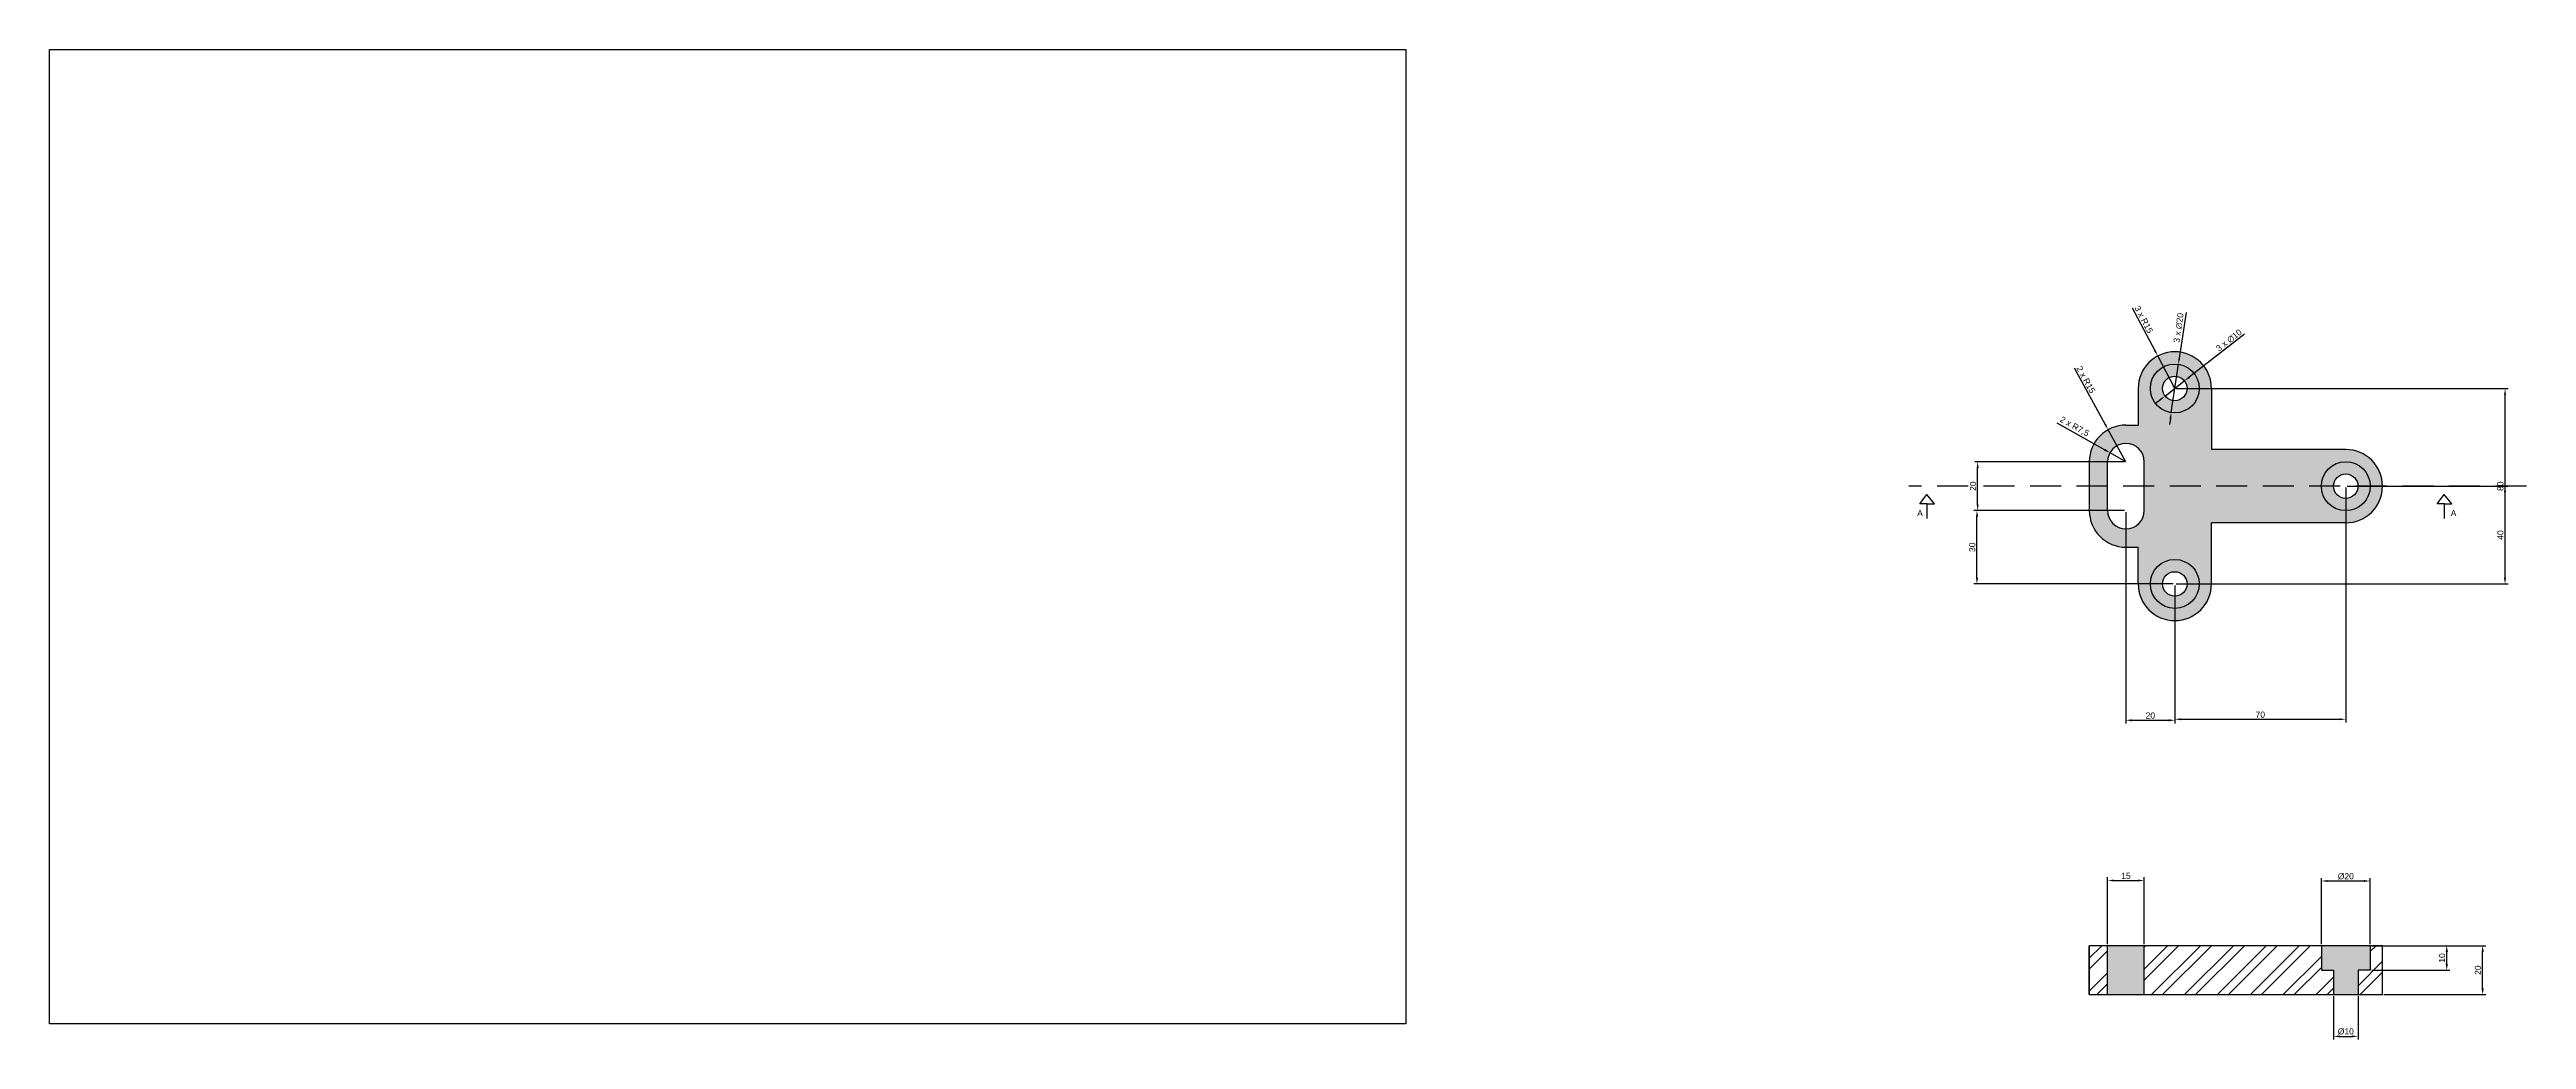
# Model space of a CAD drawing. Header units: millimetres. Extents: x 500 to 1514, y 494 to 899.
import ezdxf

# ---------------------------------------------------------------- set-up
doc = ezdxf.new("R2010")
doc.units = ezdxf.units.MM
doc.linetypes.add('DASHED', pattern=[19.05, 12.7, -6.35])
doc.styles.get("Standard").update_dxf_attribs({"font": 'arial.ttf'})
doc.dimstyles.new('ISO-25', dxfattribs={"dimtxt": 2.5, "dimasz": 2.5, "dimexe": 1.25, "dimexo": 0.625, "dimtad": 1, "dimtxsty": 'Standard', "dimcen": 2.5, "dimadec": 0, "dimazin": 0, "dimtfac": 1, "dimtmove": 0, "dimatfit": 3, "dimfxl": 1, "dimarcsym": 0})
picture_1 = doc.add_image_def('image1.png', size_in_pixel=(1263, 907))

# ---------------------------------------------------------------- blocks, each defined once
blk = doc.blocks.new('*D2')
at = {"color": 0, "lineweight": -2, "transparency": 16777216}
for p, q in [((1349.4, 730), (1288.1, 730)), ((1289.3, 712.5), (1289.3, 727.5)), ((1349.4, 710), (1288.1, 710))]:
    blk.add_line(p, q, dxfattribs=at)
at = {"color": 0, "transparency": 16777216}
for points in [[(1288.9, 727.5), (1289.7, 727.5), (1289.3, 730)], [(1288.9, 712.5), (1289.7, 712.5), (1289.3, 710)]]:
    blk.add_solid(points, dxfattribs=at)
at = {"layer": 'Defpoints', "color": 0, "transparency": 16777216}
for p in [(1289.3, 730), (1350, 730), (1350, 710)]:
    blk.add_point(p, dxfattribs=at)
at = {"color": 0, "transparency": 16777216, "insert": (1287.4, 720), "char_height": 2.5, "attachment_point": 5, "rotation": 90}
blk.add_mtext('20', dxfattribs=at)
blk = doc.blocks.new('*D3')
at = {"color": 0, "lineweight": -2, "transparency": 16777216}
for p, q in [((1349.4, 710), (1287.8, 710)), ((1289, 682.5), (1289, 707.5)), ((1369.4, 680), (1287.8, 680))]:
    blk.add_line(p, q, dxfattribs=at)
at = {"color": 0, "transparency": 16777216}
for points in [[(1288.6, 707.5), (1289.5, 707.5), (1289, 710)], [(1288.6, 682.5), (1289.5, 682.5), (1289, 680)]]:
    blk.add_solid(points, dxfattribs=at)
at = {"layer": 'Defpoints', "color": 0, "transparency": 16777216}
for p in [(1289, 710), (1350, 710), (1370, 680)]:
    blk.add_point(p, dxfattribs=at)
at = {"color": 0, "transparency": 16777216, "insert": (1287.1, 695), "char_height": 2.5, "attachment_point": 5, "rotation": 90}
blk.add_mtext('30', dxfattribs=at)
blk = doc.blocks.new('*D4')
at = {"color": 0, "lineweight": -2, "transparency": 16777216}
for p, q in [((1350, 709.4), (1350, 622.9)), ((1370, 679.4), (1370, 622.9)), ((1352.5, 624.2), (1367.5, 624.2))]:
    blk.add_line(p, q, dxfattribs=at)
at = {"color": 0, "transparency": 16777216}
for points in [[(1352.5, 624.6), (1352.5, 623.7), (1350, 624.2)], [(1367.5, 624.6), (1367.5, 623.7), (1370, 624.2)]]:
    blk.add_solid(points, dxfattribs=at)
at = {"layer": 'Defpoints', "color": 0, "transparency": 16777216}
for p in [(1350, 710), (1370, 680), (1370, 624.2)]:
    blk.add_point(p, dxfattribs=at)
at = {"color": 0, "transparency": 16777216, "insert": (1360, 626.1), "char_height": 2.5, "attachment_point": 5}
blk.add_mtext('20', dxfattribs=at)
blk = doc.blocks.new('*D5')
at = {"color": 0, "lineweight": -2, "transparency": 16777216}
for p, q in [((1440, 719.4), (1440, 623.3)), ((1370, 679.4), (1370, 623.3)), ((1372.5, 624.6), (1437.5, 624.6))]:
    blk.add_line(p, q, dxfattribs=at)
at = {"color": 0, "transparency": 16777216}
for points in [[(1372.5, 625), (1372.5, 624.2), (1370, 624.6)], [(1437.5, 625), (1437.5, 624.2), (1440, 624.6)]]:
    blk.add_solid(points, dxfattribs=at)
at = {"layer": 'Defpoints', "color": 0, "transparency": 16777216}
for p in [(1440, 720), (1370, 680), (1440, 624.6)]:
    blk.add_point(p, dxfattribs=at)
at = {"color": 0, "transparency": 16777216, "insert": (1405, 626.5), "char_height": 2.5, "attachment_point": 5}
blk.add_mtext('70', dxfattribs=at)
blk = doc.blocks.new('*D6')
at = {"color": 0, "lineweight": -2, "transparency": 16777216}
for p, q in [((1440.6, 720), (1506.4, 720)), ((1505.2, 682.5), (1505.2, 717.5)), ((1370.6, 680), (1506.4, 680))]:
    blk.add_line(p, q, dxfattribs=at)
at = {"color": 0, "transparency": 16777216}
for points in [[(1504.7, 717.5), (1505.6, 717.5), (1505.2, 720)], [(1504.7, 682.5), (1505.6, 682.5), (1505.2, 680)]]:
    blk.add_solid(points, dxfattribs=at)
at = {"layer": 'Defpoints', "color": 0, "transparency": 16777216}
for p in [(1440, 720), (1505.2, 720), (1370, 680)]:
    blk.add_point(p, dxfattribs=at)
at = {"color": 0, "transparency": 16777216, "insert": (1503.3, 700), "char_height": 2.5, "attachment_point": 5, "rotation": 90}
blk.add_mtext('40', dxfattribs=at)
blk = doc.blocks.new('*D7')
at = {"color": 0, "lineweight": -2, "transparency": 16777216}
for p, q in [((1370.6, 760), (1506.5, 760)), ((1505.2, 682.5), (1505.2, 757.5)), ((1370.6, 680), (1506.5, 680))]:
    blk.add_line(p, q, dxfattribs=at)
at = {"color": 0, "transparency": 16777216}
for points in [[(1504.8, 757.5), (1505.6, 757.5), (1505.2, 760)], [(1504.8, 682.5), (1505.6, 682.5), (1505.2, 680)]]:
    blk.add_solid(points, dxfattribs=at)
at = {"layer": 'Defpoints', "color": 0, "transparency": 16777216}
for p in [(1370, 760), (1505.2, 760), (1370, 680)]:
    blk.add_point(p, dxfattribs=at)
at = {"color": 0, "transparency": 16777216, "insert": (1503.3, 720), "char_height": 2.5, "attachment_point": 5, "rotation": 90}
blk.add_mtext('80', dxfattribs=at)
blk = doc.blocks.new('*D8')
at = {"color": 0, "lineweight": -2, "transparency": 16777216}
for p, q in [((1321.7, 745.9), (1341.3, 734.9)), ((1350, 730), (1343.5, 733.7))]:
    blk.add_line(p, q, dxfattribs=at)
at = {"color": 0, "transparency": 16777216}
blk.add_solid([(1341.5, 735.3), (1341.1, 734.5), (1343.5, 733.7)], dxfattribs=at)
at = {"layer": 'Defpoints', "color": 0, "transparency": 16777216}
for p in [(1343.5, 733.7), (1350, 730)]:
    blk.add_point(p, dxfattribs=at)
at = {"color": 0, "transparency": 16777216, "insert": (1328.9, 744.3), "char_height": 2.5, "attachment_point": 5, "rotation": 330.6372}
blk.add_mtext('2 x R7,5', dxfattribs=at)
blk = doc.blocks.new('*D9')
at = {"color": 0, "lineweight": -2, "transparency": 16777216}
for p, q in [((1328.8, 768.4), (1341.5, 745.3)), ((1350, 730), (1342.7, 743.1))]:
    blk.add_line(p, q, dxfattribs=at)
at = {"color": 0, "transparency": 16777216}
blk.add_solid([(1341.9, 745.5), (1341.2, 745.1), (1342.7, 743.1)], dxfattribs=at)
at = {"layer": 'Defpoints', "color": 0, "transparency": 16777216}
for p in [(1342.7, 743.1), (1350, 730)]:
    blk.add_point(p, dxfattribs=at)
at = {"color": 0, "transparency": 16777216, "insert": (1333.6, 763.6), "char_height": 2.5, "attachment_point": 5, "rotation": 298.9116}
blk.add_mtext('2 x R15', dxfattribs=at)
blk = doc.blocks.new('*D10')
at = {"color": 0, "lineweight": -2, "transparency": 16777216}
for p, q in [((1352.6, 793), (1361.8, 775.5)), ((1370, 760), (1363, 773.3))]:
    blk.add_line(p, q, dxfattribs=at)
at = {"color": 0, "transparency": 16777216}
blk.add_solid([(1362.2, 775.7), (1361.5, 775.3), (1363, 773.3)], dxfattribs=at)
at = {"layer": 'Defpoints', "color": 0, "transparency": 16777216}
for p in [(1363, 773.3), (1370, 760)]:
    blk.add_point(p, dxfattribs=at)
at = {"color": 0, "transparency": 16777216, "insert": (1357.3, 788.2), "char_height": 2.5, "attachment_point": 5, "rotation": 297.7942}
blk.add_mtext('3 x R15', dxfattribs=at)
blk = doc.blocks.new('*D11')
at = {"color": 0, "lineweight": -2, "transparency": 16777216}
for p, q in [((1398.6, 782.2), (1375.9, 764.6)), ((1366.1, 756.9), (1373.9, 763.1)), ((1364.1, 755.4), (1362.1, 753.9))]:
    blk.add_line(p, q, dxfattribs=at)
at = {"color": 0, "transparency": 16777216}
for points in [[(1375.7, 764.9), (1376.2, 764.3), (1373.9, 763.1)], [(1363.8, 755.7), (1364.3, 755.1), (1366.1, 756.9)]]:
    blk.add_solid(points, dxfattribs=at)
at = {"layer": 'Defpoints', "color": 0, "transparency": 16777216}
for p in [(1373.9, 763.1), (1366.1, 756.9)]:
    blk.add_point(p, dxfattribs=at)
at = {"color": 0, "transparency": 16777216, "insert": (1392.2, 779.7), "char_height": 2.5, "attachment_point": 5, "rotation": 37.8545}
blk.add_mtext('3 x ∅10', dxfattribs=at)
blk = doc.blocks.new('*D12')
at = {"color": 0, "lineweight": -2, "transparency": 16777216}
for p, q in [((1374.6, 791.1), (1371.8, 772.4)), ((1368.5, 750.1), (1371.5, 769.9)), ((1368.2, 747.6), (1367.8, 745.2))]:
    blk.add_line(p, q, dxfattribs=at)
at = {"color": 0, "transparency": 16777216}
for points in [[(1371.4, 772.4), (1372.2, 772.3), (1371.5, 769.9)], [(1367.8, 747.7), (1368.6, 747.6), (1368.5, 750.1)]]:
    blk.add_solid(points, dxfattribs=at)
at = {"layer": 'Defpoints', "color": 0, "transparency": 16777216}
for p in [(1371.5, 769.9), (1368.5, 750.1)]:
    blk.add_point(p, dxfattribs=at)
at = {"color": 0, "transparency": 16777216, "insert": (1371.6, 784.8), "char_height": 2.5, "attachment_point": 5, "rotation": 81.6612}
blk.add_mtext('3 x ∅20', dxfattribs=at)
blk = doc.blocks.new('*D13')
at = {"color": 0, "lineweight": -2, "transparency": 16777216}
for p, q in [((1435, 511.3), (1435, 493.5)), ((1445, 511.3), (1445, 493.5)), ((1437.5, 494.8), (1442.5, 494.8))]:
    blk.add_line(p, q, dxfattribs=at)
at = {"color": 0, "transparency": 16777216}
for points in [[(1437.5, 495.2), (1437.5, 494.4), (1435, 494.8)], [(1442.5, 495.2), (1442.5, 494.4), (1445, 494.8)]]:
    blk.add_solid(points, dxfattribs=at)
at = {"layer": 'Defpoints', "color": 0, "transparency": 16777216}
for p in [(1435, 511.9), (1445, 511.9), (1445, 494.8)]:
    blk.add_point(p, dxfattribs=at)
at = {"color": 0, "transparency": 16777216, "insert": (1440, 496.8), "char_height": 2.5, "attachment_point": 5}
blk.add_mtext('%%C10', dxfattribs=at)
blk = doc.blocks.new('*D14')
at = {"color": 0, "lineweight": -2, "transparency": 16777216}
for p, q in [((1455.6, 531.9), (1497.3, 531.9)), ((1496, 514.4), (1496, 529.4)), ((1455.6, 511.9), (1497.3, 511.9))]:
    blk.add_line(p, q, dxfattribs=at)
at = {"color": 0, "transparency": 16777216}
for points in [[(1495.6, 529.4), (1496.5, 529.4), (1496, 531.9)], [(1495.6, 514.4), (1496.5, 514.4), (1496, 511.9)]]:
    blk.add_solid(points, dxfattribs=at)
at = {"layer": 'Defpoints', "color": 0, "transparency": 16777216}
for p in [(1455, 531.9), (1496, 531.9), (1455, 511.9)]:
    blk.add_point(p, dxfattribs=at)
at = {"color": 0, "transparency": 16777216, "insert": (1494.1, 521.9), "char_height": 2.5, "attachment_point": 5, "rotation": 90}
blk.add_mtext('20', dxfattribs=at)
blk = doc.blocks.new('*D15')
at = {"color": 0, "lineweight": -2, "transparency": 16777216}
for p, q in [((1450.6, 531.9), (1482.6, 531.9)), ((1481.3, 524.4), (1481.3, 529.4)), ((1450.6, 521.9), (1482.6, 521.9))]:
    blk.add_line(p, q, dxfattribs=at)
at = {"color": 0, "transparency": 16777216}
for points in [[(1480.9, 529.4), (1481.8, 529.4), (1481.3, 531.9)], [(1480.9, 524.4), (1481.8, 524.4), (1481.3, 521.9)]]:
    blk.add_solid(points, dxfattribs=at)
at = {"layer": 'Defpoints', "color": 0, "transparency": 16777216}
for p in [(1450, 531.9), (1481.3, 531.9), (1450, 521.9)]:
    blk.add_point(p, dxfattribs=at)
at = {"color": 0, "transparency": 16777216, "insert": (1479.4, 526.9), "char_height": 2.5, "attachment_point": 5, "rotation": 90}
blk.add_mtext('10', dxfattribs=at)
blk = doc.blocks.new('*D16')
at = {"color": 0, "lineweight": -2, "transparency": 16777216}
for p, q in [((1430, 532.5), (1430, 559.6)), ((1432.5, 558.4), (1447.5, 558.4)), ((1450, 532.5), (1450, 559.6))]:
    blk.add_line(p, q, dxfattribs=at)
at = {"color": 0, "transparency": 16777216}
for points in [[(1432.5, 558.8), (1432.5, 558), (1430, 558.4)], [(1447.5, 558.8), (1447.5, 558), (1450, 558.4)]]:
    blk.add_solid(points, dxfattribs=at)
at = {"layer": 'Defpoints', "color": 0, "transparency": 16777216}
for p in [(1450, 558.4), (1430, 531.9), (1450, 531.9)]:
    blk.add_point(p, dxfattribs=at)
at = {"color": 0, "transparency": 16777216, "insert": (1440, 560.3), "char_height": 2.5, "attachment_point": 5}
blk.add_mtext('%%C20', dxfattribs=at)
blk = doc.blocks.new('*D17')
at = {"color": 0, "lineweight": -2, "transparency": 16777216}
for p, q in [((1342.5, 532.5), (1342.5, 559.9)), ((1345, 558.6), (1355, 558.6)), ((1357.5, 532.5), (1357.5, 559.9))]:
    blk.add_line(p, q, dxfattribs=at)
at = {"color": 0, "transparency": 16777216}
for points in [[(1345, 559), (1345, 558.2), (1342.5, 558.6)], [(1355, 559), (1355, 558.2), (1357.5, 558.6)]]:
    blk.add_solid(points, dxfattribs=at)
at = {"layer": 'Defpoints', "color": 0, "transparency": 16777216}
for p in [(1357.5, 558.6), (1342.5, 531.9), (1357.5, 531.9)]:
    blk.add_point(p, dxfattribs=at)
at = {"color": 0, "transparency": 16777216, "insert": (1350, 560.5), "char_height": 2.5, "attachment_point": 5}
blk.add_mtext('15', dxfattribs=at)

msp = doc.modelspace()

# ---------------------------------------------------------------- hatches: boundary and pattern name
at = {"true_color": 0x139b48}
h = msp.add_hatch(color=114, dxfattribs=at)
h.dxf.hatch_style = 1
h.paths.add_polyline_path([(1440, 735), (1385, 735), (1385, 760, 1), (1355, 760), (1355, 745), (1350, 745, 0.41421356), (1335, 730), (1335, 710, 0.41421356), (1350, 695), (1355, 695), (1355, 680, 1), (1385, 680), (1385, 705), (1440, 705, 1)])
h.paths.add_polyline_path([(1450, 720, -1), (1430, 720, -1)], flags=0)
h.paths.add_polyline_path([(1445, 720, -1), (1435, 720, -1)], flags=0)
h.paths.add_polyline_path([(1360, 760, -1), (1380, 760, -1)], flags=16)
h.paths.add_polyline_path([(1380, 680, -1), (1360, 680, -1)], flags=16)
h.paths.add_polyline_path([(1365, 760, -1), (1375, 760, -1)], flags=0)
h.paths.add_polyline_path([(1357.5, 710, -1), (1342.5, 710), (1342.5, 730, -1), (1357.5, 730)], flags=16)
h.paths.add_polyline_path([(1375, 680, -1), (1365, 680, -1)], flags=0)
h.paths.add_polyline_path([(1360, 680, 1), (1380, 680, 1)], flags=0)
h.paths.add_polyline_path([(1430, 720, 1), (1450, 720, 1)], flags=16)
h = msp.add_hatch(color=114, dxfattribs=at)
h.dxf.hatch_style = 1
h.paths.add_polyline_path([(1380, 760, 1), (1360, 760, 1)])
h.paths.add_polyline_path([(1365, 760, -1), (1375, 760, -1)], flags=16)
h.paths.add_polyline_path([(1450, 720, 1), (1430, 720, 1)])
h.paths.add_polyline_path([(1435, 720, -1), (1445, 720, -1)], flags=16)
h.paths.add_polyline_path([(1360, 680, 1), (1380, 680, 1)])
h.paths.add_polyline_path([(1375, 680, -1), (1365, 680, -1)], flags=16)
at = {"true_color": 0x000000}
h = msp.add_hatch(dxfattribs=at)
h.set_pattern_fill('ANSI32', color=18)
h.paths.add_polyline_path([(1430, 531.892), (1357.5, 531.892), (1357.5, 511.892), (1435, 511.892), (1435, 521.892), (1430, 521.892)])
h.paths.add_polyline_path([(1342.5, 531.892), (1335, 531.892), (1335, 511.892), (1342.5, 511.892)])
h.paths.add_polyline_path([(1455, 531.892), (1450, 531.892), (1450, 521.892), (1445, 521.892), (1445, 511.892), (1455, 511.892)])
at = {"true_color": 0xc8c92d}
h = msp.add_hatch(color=52, dxfattribs=at)
h.dxf.hatch_style = 1
h.set_gradient(color1=(19, 103, 52), color2=(19, 155, 72), name='CYLINDER')
h.paths.add_polyline_path([(1357.5, 531.892), (1342.5, 531.892), (1342.5, 511.892), (1357.5, 511.892)])
h = msp.add_hatch(color=52, dxfattribs=at)
h.dxf.hatch_style = 1
h.set_gradient(color1=(19, 103, 52), color2=(19, 155, 72), name='CYLINDER')
h.paths.add_polyline_path([(1450, 531.892), (1430, 531.892), (1430, 521.892), (1435, 521.892), (1435, 511.892), (1445, 511.892), (1445, 521.892), (1450, 521.892)])

# ---------------------------------------------------------------- linework, layer by layer
for p, q in [((1355, 760), (1355, 744.883)), ((1385, 760), (1385, 735)), ((1350, 745), (1355, 745)), ((1440, 735), (1385, 735)), ((1335, 730), (1335, 710)), ((1342.5, 710), (1342.5, 730)), ((1357.5, 710), (1357.5, 730)), ((1440, 705), (1385, 705)), ((1385, 680), (1385, 705)), ((1350, 695), (1355, 695)), ((1355, 680), (1355, 695)), ((1335, 511.892), (1335, 531.892)), ((1455, 511.892), (1455, 531.892))]:
    msp.add_line(p, q)
at = {"color": 141, "linetype": 'DASHED', "true_color": 0xadddf7}
msp.add_line((1513.959, 720), (1261.062, 720), dxfattribs=at)
at = {"color": 141, "true_color": 0xadddf7}
for p, q in [((1265.609, 712.784), (1268.445, 716.549)), ((1268.609, 712.784), (1265.609, 712.784)), ((1271.609, 712.784), (1268.445, 716.549)), ((1268.609, 706.784), (1268.609, 712.784)), ((1268.609, 712.784), (1271.609, 712.784)), ((1477.396, 712.784), (1480.232, 716.549)), ((1480.396, 712.784), (1477.396, 712.784)), ((1483.396, 712.784), (1480.232, 716.549)), ((1480.396, 706.784), (1480.396, 712.784)), ((1480.396, 712.784), (1483.396, 712.784))]:
    msp.add_line(p, q, dxfattribs=at)
at = {"color": 52, "true_color": 0xc8c92d}
for p, q in [((1455, 531.892), (1335, 531.892)), ((1335, 531.892), (1335, 511.892)), ((1430, 531.892), (1430, 521.892)), ((1450, 531.892), (1450, 521.892)), ((1455, 511.892), (1455, 531.892)), ((1430, 521.892), (1435, 521.892)), ((1435, 521.892), (1435, 511.892)), ((1450, 521.892), (1445, 521.892)), ((1445, 521.892), (1445, 511.892)), ((1335, 511.892), (1455, 511.892))]:
    msp.add_line(p, q, dxfattribs=at)
at = {"color": 55, "true_color": 0x999b37}
for p, q in [((1342.5, 511.892), (1342.5, 531.892)), ((1357.5, 511.892), (1357.5, 531.892))]:
    msp.add_line(p, q, dxfattribs=at)
for centre, radius in [((1370, 760), 10), ((1370, 760), 5), ((1440, 720), 10), ((1440, 720), 5), ((1370, 680), 10), ((1370, 680), 5)]:
    msp.add_circle(centre, radius)
for centre, radius, start, end in [((1370, 760), 15, 0, 180), ((1350, 730), 15, 90, 180), ((1350, 730), 7.5, 0, 180), ((1440, 720), 15, 270, 90), ((1350, 710), 15, 180, 270), ((1350, 710), 7.5, 180, 0), ((1370, 680), 15, 180, 0)]:
    msp.add_arc(centre, radius, start, end)

# ---------------------------------------------------------------- texts
at = {"color": 141, "true_color": 0xadddf7, "char_height": 2.5, "attachment_point": 1}
for insert in [(1264.55, 710.228), (1482.937, 710.228)]:
    msp.add_mtext_dynamic_manual_height_columns('A', width=2.82359, gutter_width=12.5, heights=[0], dxfattribs=dict(at, insert=insert))

# ---------------------------------------------------------------- dimensions: what is measured, and where the dimension line sits
for center, mpoint, text, picture, middle in [((1370, 760), (1363.006, 773.269), '3 x <>', '*D10', (1355.626, 787.268)), ((1350, 730), (1342.748, 743.13), '2 x <>', '*D9', (1331.945, 762.69)), ((1350, 730), (1343.464, 733.678), '2 x <>', '*D8', (1327.851, 742.462))]:
    dim = msp.add_radius_dim(center=center, mpoint=mpoint, text=text, dimstyle='ISO-25')
    dim.commit()
    dim.dimension.update_dxf_attribs({"geometry": picture, "text_midpoint": middle, "dimtype": 164})
for p1, p2, picture, middle in [((1368.55, 750.106), (1371.45, 769.894), '*D12', (1373.597, 784.541)), ((1366.052, 756.932), (1373.948, 763.068), '*D11', (1393.388, 778.177))]:
    dim = msp.add_diameter_dim_2p(p1=p1, p2=p2, text='3 x <>', dimstyle='ISO-25')
    dim.commit()
    dim.dimension.update_dxf_attribs({"geometry": picture, "text_midpoint": middle, "dimtype": 163})
for base, p1, p2, picture, middle in [((1505.219, 760), (1370, 680), (1370, 760), '*D7', (1503.317, 720)), ((1289.314, 730), (1350, 710), (1350, 730), '*D2', (1287.412, 720)), ((1505.16, 720), (1370, 680), (1440, 720), '*D6', (1503.259, 700)), ((1289.038, 710), (1370, 680), (1350, 710), '*D3', (1287.135, 695))]:
    dim = msp.add_linear_dim(base=base, p1=p1, p2=p2, angle=90, dimstyle='ISO-25')
    dim.commit()
    dim.dimension.update_dxf_attribs({"geometry": picture, "text_midpoint": middle})
for base, p1, p2, picture, middle in [((1440, 624.591), (1370, 680), (1440, 720), '*D5', (1405, 626.493)), ((1370, 624.162), (1350, 710), (1370, 680), '*D4', (1360, 626.063))]:
    dim = msp.add_linear_dim(base=base, p1=p1, p2=p2, dimstyle='ISO-25')
    dim.commit()
    dim.dimension.update_dxf_attribs({"geometry": picture, "text_midpoint": middle})
at = {"color": 52, "true_color": 0xc8c92d}
dim = msp.add_linear_dim(base=(1357.5, 558.613), p1=(1342.5, 531.892), p2=(1357.5, 531.892), dimstyle='ISO-25', dxfattribs=at)
dim.commit()
dim.dimension.update_dxf_attribs({"geometry": '*D17', "text_midpoint": (1350, 560.515)})
for base, p1, p2, picture, middle in [((1450, 558.378), (1430, 531.892), (1450, 531.892), '*D16', (1440, 560.349)), ((1445, 494.789), (1435, 511.892), (1445, 511.892), '*D13', (1440, 496.761))]:
    dim = msp.add_linear_dim(base=base, p1=p1, p2=p2, text='%%C<>', dimstyle='ISO-25', dxfattribs=at)
    dim.commit()
    dim.dimension.update_dxf_attribs({"geometry": picture, "text_midpoint": middle})
for base, p1, p2, picture, middle in [((1481.334, 531.892), (1450, 521.892), (1450, 531.892), '*D15', (1479.433, 526.892)), ((1496.042, 531.892), (1455, 511.892), (1455, 531.892), '*D14', (1494.141, 521.892))]:
    dim = msp.add_linear_dim(base=base, p1=p1, p2=p2, angle=90, dimstyle='ISO-25', dxfattribs=at)
    dim.commit()
    dim.dimension.update_dxf_attribs({"geometry": picture, "text_midpoint": middle})

# ---------------------------------------------------------------- pictures from other files: only their frames are drawn
image = msp.add_image(picture_1, insert=(500, 500), size_in_units=(555.215, 398.717))
image.dxf.flags = 7

doc.saveas('drawing.dxf')
